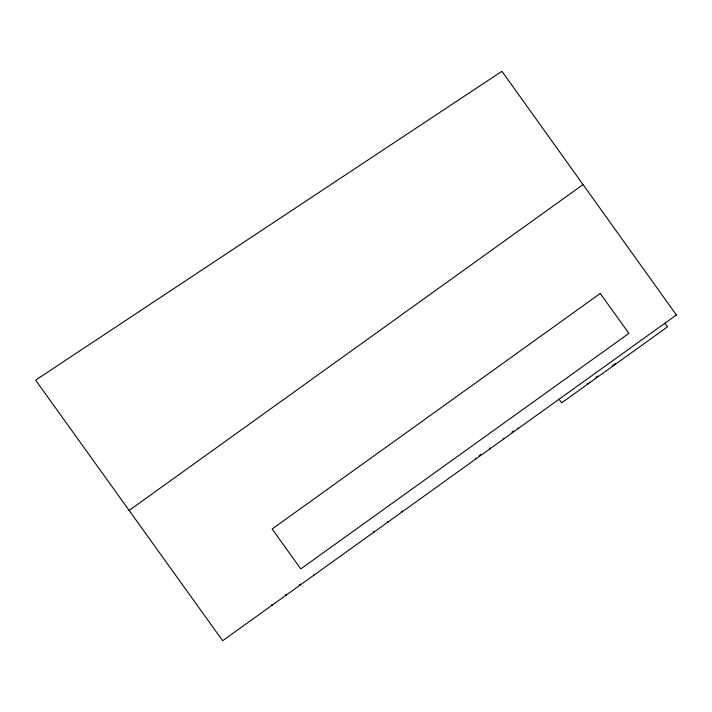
<?xml version="1.0" encoding="UTF-8"?>
<svg xmlns="http://www.w3.org/2000/svg" width="712" height="712" viewBox="0 0 712 712"><rect width="100%" height="100%" fill="white"/><g stroke="black" fill="none" stroke-linecap="round" stroke-linejoin="round"><path stroke-width="1.07" d="M388.36 521.763L387.88 522.101L387.435 521.478M129.13 510.433L583.039 184.586M479.123 455.662L480.84 454.434M511.892 432.139L513.61 430.911M595.864 377.351L597.617 376.087M664.928 323.221L667.527 326.844L561.652 402.85L559.053 399.227M615.115 363.529L615.56 364.152M614.242 364.161L614.687 364.784M613.192 364.909L613.637 365.532M612.32 365.541L612.765 366.155M589.296 382.059L589.75 382.682M587.382 383.439L587.827 384.062M517.909 427.823L518.354 428.446M503.339 438.281L503.784 438.904M489.909 447.919L490.354 448.542L489.874 448.889L489.429 448.266M475.687 458.136L476.132 458.751M402.164 510.904L402.618 511.528M401.346 511.501L401.791 512.115M373.693 531.348L374.138 531.971M313.921 574.255L314.366 574.878M300.179 584.125L300.624 584.748M299.352 584.712L299.797 585.335M285.921 594.351L286.375 594.974L285.895 595.321L285.441 594.698M271.699 604.568L272.144 605.182M600.234 293.469L272.144 528.989L300.793 568.906L628.883 333.385L600.234 293.469M676.4 314.989L222.651 640.711L35.6 380.146L501.933 71.289L676.4 314.989"/></g></svg>
